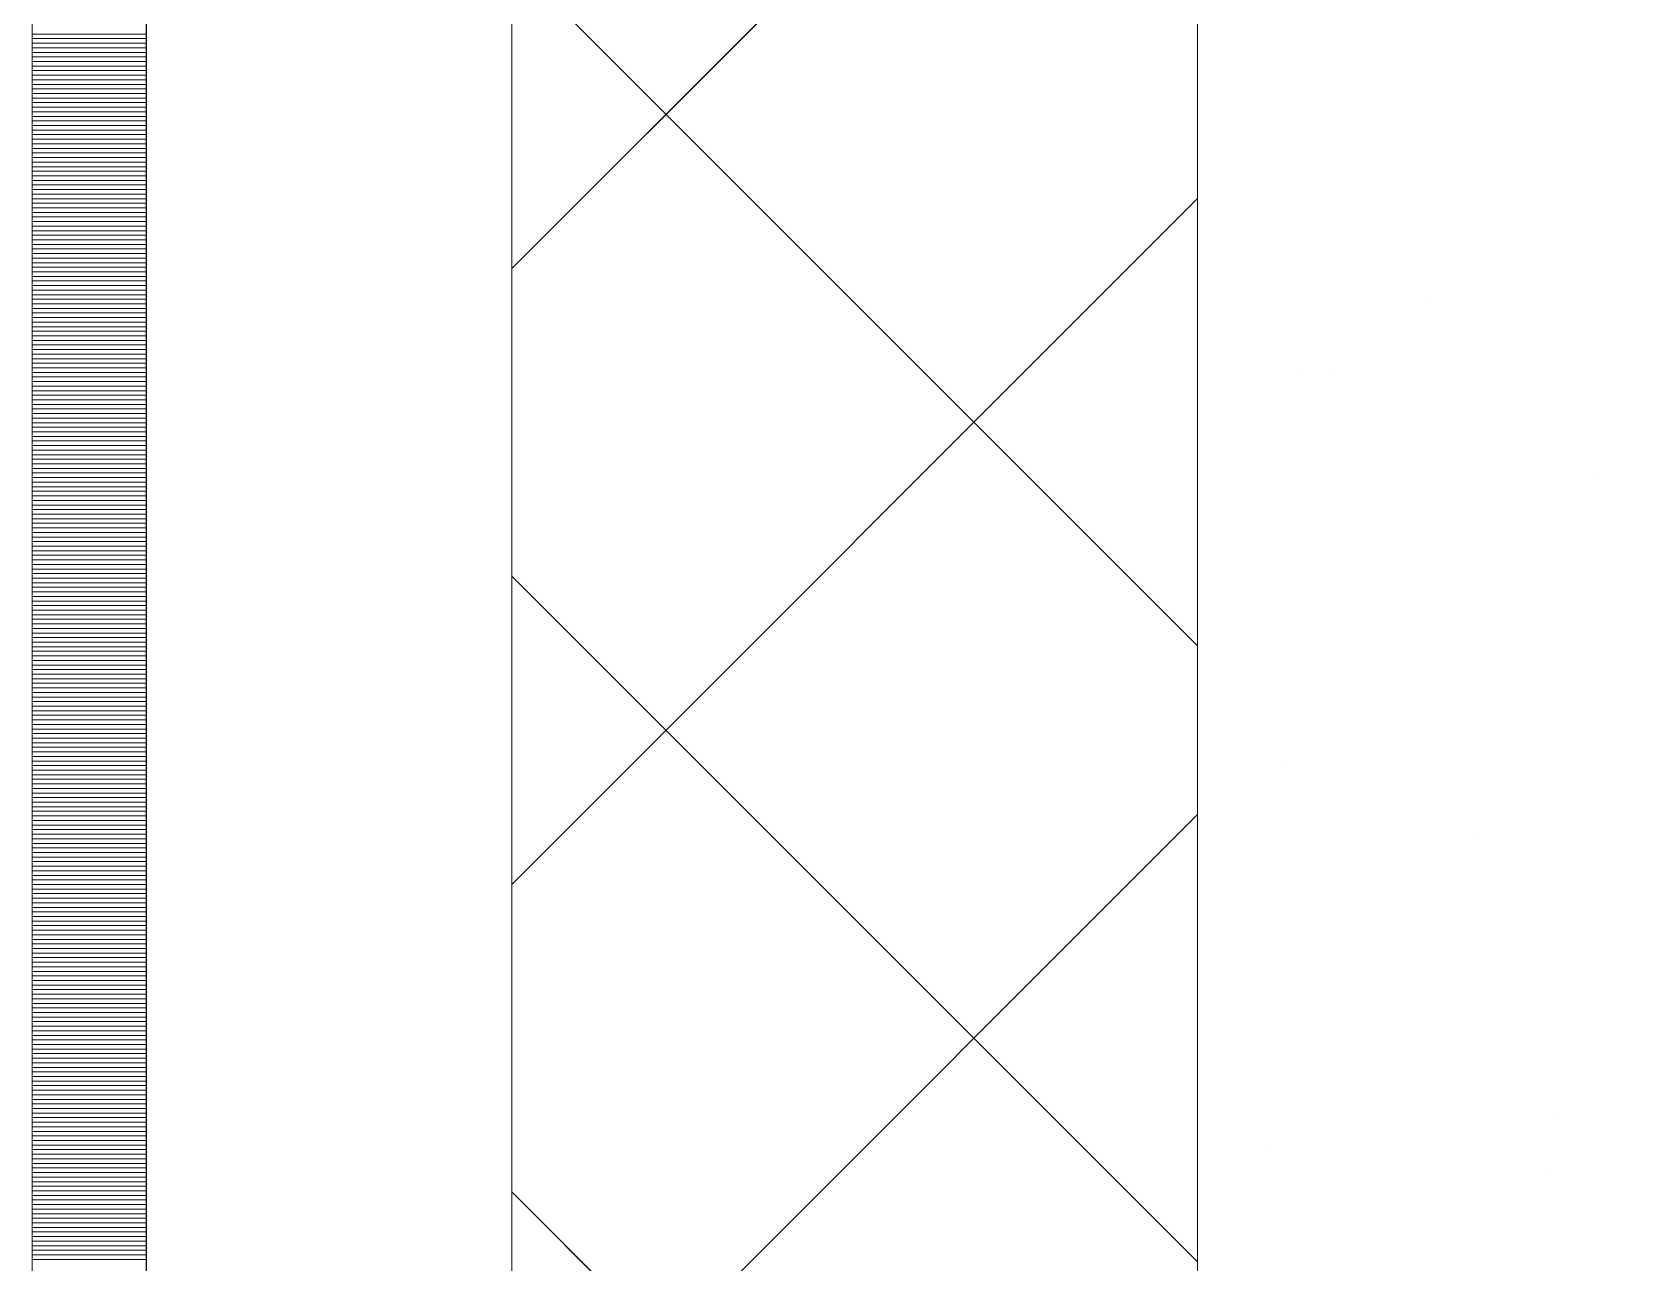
# Model space of a CAD drawing. Header units: millimetres. Extents: x 470010 to 1231400, y -134005 to 421770.
# Drawn here: x 672518.6 to 672869.5, y -12940.3 to -12671.1 of the extents above; entities that cross this region are included whole.
import ezdxf
from ezdxf.enums import TextEntityAlignment as Align

# ---------------------------------------------------------------- set-up
doc = ezdxf.new("R2010")
doc.units = ezdxf.units.MM
doc.linetypes.add('DASHED', pattern=[19.05, 12.7, -6.35])
doc.layers.get('Defpoints').update_dxf_attribs({"color": 140})
doc.layers.add('АР_Делит', color=120, linetype='Continuous', lineweight=0, plot=False)
for name, color, linetype, lineweight in [('АР_Стены ПЕНОблок', 52, 'Continuous', 20), ('АР_Тонкая', 254, 'Continuous', 5), ('АР_Утеплитель', 31, 'Continuous', 0), ('АР_Штриховка', 8, 'Continuous', 0)]:
    doc.layers.add(name, color=color, linetype=linetype, lineweight=lineweight)
doc.layers.add('РД_Оси_100', color=7, linetype='Continuous', lineweight=0, true_color=0x525252)
doc.styles.add('style1', font='ARIALN.TTF')

# ---------------------------------------------------------------- blocks, each defined once
blk = doc.blocks.new('СОШ_2200_АР_ОСИ_М100_28.05.24')
at = {"layer": 'АР_Делит', "color": 251, "linetype": 'DASHED', "true_color": 0x636466}
blk.add_lwpolyline([(-355, 13145), (-355, 100855), (37145, 100855), (37145, 129155), (72745, 129155), (72745, 135155), (114955, 135155), (114955, -355)], dxfattribs=at)
blk = doc.blocks.new('A$C9108343f')
at = {"layer": 'АР_Стены ПЕНОблок', "color": 18, "linetype": 'Continuous', "lineweight": 20, "true_color": 0x000000}
blk.add_line((7054.96, 97555), (7054.96, 21355), dxfattribs=at)
at = {"layer": 'АР_Тонкая', "color": 18, "linetype": 'Continuous', "lineweight": 5, "true_color": 0x000000}
for p, q in [((6799.96, 97555), (6799.96, 21355)), ((6824.96, 97555), (6824.96, 21355)), ((6824.96, 21355), (6824.96, 97555)), ((6904.96, 21355), (6904.96, 97555))]:
    blk.add_line(p, q, dxfattribs=at)
at = {"layer": 'АР_Утеплитель', "color": 18, "linetype": 'Continuous', "lineweight": 0, "true_color": 0x000000}
for p, q in [((6904.96, 97555), (6904.96, 21355)), ((7054.96, 21355), (7054.96, 97555))]:
    blk.add_line(p, q, dxfattribs=at)
at = {"layer": 'АР_Штриховка', "color": 18, "linetype": 'Continuous', "lineweight": 0, "true_color": 0x000000}
for p, q in [((6904.96, 87643.48), (7054.96, 87793.48)), ((7054.96, 87560.92), (6904.96, 87710.92)), ((6799.96, 87694.75), (6824.96, 87694.75)), ((6799.96, 87693.75), (6824.96, 87693.75)), ((6799.96, 87692.75), (6824.96, 87692.75)), ((6799.96, 87691.75), (6824.96, 87691.75)), ((6799.96, 87690.75), (6824.96, 87690.75)), ((6799.96, 87689.75), (6824.96, 87689.75)), ((6799.96, 87688.75), (6824.96, 87688.75)), ((6799.96, 87687.75), (6824.96, 87687.75)), ((6799.96, 87686.75), (6824.96, 87686.75)), ((6799.96, 87685.75), (6824.96, 87685.75)), ((6799.96, 87684.75), (6824.96, 87684.75)), ((6799.96, 87683.75), (6824.96, 87683.75)), ((6799.96, 87682.75), (6824.96, 87682.75)), ((6799.96, 87681.75), (6824.96, 87681.75)), ((6799.96, 87680.75), (6824.96, 87680.75)), ((6799.96, 87679.75), (6824.96, 87679.75)), ((6799.96, 87678.75), (6824.96, 87678.75)), ((6799.96, 87677.75), (6824.96, 87677.75)), ((6799.96, 87676.75), (6824.96, 87676.75)), ((6799.96, 87675.75), (6824.96, 87675.75)), ((6799.96, 87674.75), (6824.96, 87674.75)), ((6799.96, 87673.75), (6824.96, 87673.75)), ((6799.96, 87672.75), (6824.96, 87672.75)), ((6799.96, 87671.75), (6824.96, 87671.75)), ((6799.96, 87670.75), (6824.96, 87670.75)), ((6799.96, 87669.75), (6824.96, 87669.75)), ((6799.96, 87668.75), (6824.96, 87668.75)), ((6799.96, 87667.75), (6824.96, 87667.75)), ((6799.96, 87666.75), (6824.96, 87666.75)), ((6799.96, 87665.75), (6824.96, 87665.75)), ((6799.96, 87664.75), (6824.96, 87664.75)), ((6799.96, 87663.75), (6824.96, 87663.75)), ((6799.96, 87662.75), (6824.96, 87662.75)), ((6799.96, 87661.75), (6824.96, 87661.75)), ((6799.96, 87660.75), (6824.96, 87660.75)), ((6799.96, 87659.75), (6824.96, 87659.75)), ((6799.96, 87658.75), (6824.96, 87658.75)), ((6799.96, 87657.75), (6824.96, 87657.75)), ((6904.96, 87508.78), (7054.96, 87658.78)), ((6799.96, 87656.75), (6824.96, 87656.75)), ((6799.96, 87655.75), (6824.96, 87655.75)), ((6799.96, 87654.75), (6824.96, 87654.75)), ((6799.96, 87653.75), (6824.96, 87653.75)), ((6799.96, 87652.75), (6824.96, 87652.75)), ((6799.96, 87651.75), (6824.96, 87651.75)), ((6799.96, 87650.75), (6824.96, 87650.75)), ((6799.96, 87649.75), (6824.96, 87649.75)), ((6799.96, 87648.75), (6824.96, 87648.75)), ((6799.96, 87647.75), (6824.96, 87647.75)), ((6799.96, 87646.75), (6824.96, 87646.75)), ((6799.96, 87645.75), (6824.96, 87645.75)), ((6799.96, 87644.75), (6824.96, 87644.75)), ((6799.96, 87643.75), (6824.96, 87643.75)), ((6799.96, 87642.75), (6824.96, 87642.75)), ((6799.96, 87641.75), (6824.96, 87641.75)), ((6799.96, 87640.75), (6824.96, 87640.75)), ((6799.96, 87639.75), (6824.96, 87639.75)), ((6799.96, 87638.75), (6824.96, 87638.75)), ((6799.96, 87637.75), (6824.96, 87637.75)), ((6799.96, 87636.75), (6824.96, 87636.75)), ((7106.1, 87637.24), (7106.1, 87637.24)), ((6799.96, 87635.75), (6824.96, 87635.75)), ((6799.96, 87634.75), (6824.96, 87634.75)), ((6799.96, 87633.75), (6824.96, 87633.75)), ((6799.96, 87632.75), (6824.96, 87632.75)), ((6799.96, 87631.75), (6824.96, 87631.75)), ((6799.96, 87630.75), (6824.96, 87630.75)), ((6799.96, 87629.75), (6824.96, 87629.75)), ((6799.96, 87628.75), (6824.96, 87628.75)), ((6799.96, 87627.75), (6824.96, 87627.75)), ((6799.96, 87626.75), (6824.96, 87626.75)), ((6799.96, 87625.75), (6824.96, 87625.75)), ((6799.96, 87624.75), (6824.96, 87624.75)), ((6799.96, 87623.75), (6824.96, 87623.75)), ((6799.96, 87622.75), (6824.96, 87622.75)), ((6799.96, 87621.75), (6824.96, 87621.75)), ((6799.96, 87620.75), (6824.96, 87620.75)), ((6799.96, 87619.75), (6824.96, 87619.75)), ((6799.96, 87618.75), (6824.96, 87618.75)), ((7076.93, 87620.33), (7076.93, 87620.33)), ((7084.76, 87620.67), (7084.76, 87620.67)), ((6799.96, 87617.75), (6824.96, 87617.75)), ((6799.96, 87616.75), (6824.96, 87616.75)), ((6799.96, 87615.75), (6824.96, 87615.75)), ((6799.96, 87614.75), (6824.96, 87614.75)), ((6799.96, 87613.75), (6824.96, 87613.75)), ((6799.96, 87612.75), (6824.96, 87612.75)), ((6799.96, 87611.75), (6824.96, 87611.75)), ((6799.96, 87610.75), (6824.96, 87610.75)), ((6799.96, 87609.75), (6824.96, 87609.75)), ((6799.96, 87608.75), (6824.96, 87608.75)), ((6799.96, 87607.75), (6824.96, 87607.75)), ((6799.96, 87606.75), (6824.96, 87606.75)), ((6799.96, 87605.75), (6824.96, 87605.75)), ((6799.96, 87604.75), (6824.96, 87604.75)), ((6799.96, 87603.75), (6824.96, 87603.75)), ((6799.96, 87602.75), (6824.96, 87602.75)), ((6799.96, 87601.75), (6824.96, 87601.75)), ((6799.96, 87600.75), (6824.96, 87600.75)), ((6799.96, 87599.75), (6824.96, 87599.75)), ((6799.96, 87598.75), (6824.96, 87598.75)), ((6799.96, 87597.75), (6824.96, 87597.75)), ((7142.36, 87598.22), (7142.36, 87598.22)), ((6799.96, 87596.75), (6824.96, 87596.75)), ((6799.96, 87595.75), (6824.96, 87595.75)), ((6799.96, 87594.75), (6824.96, 87594.75)), ((6799.96, 87593.75), (6824.96, 87593.75)), ((6799.96, 87592.75), (6824.96, 87592.75)), ((6799.96, 87591.75), (6824.96, 87591.75)), ((6799.96, 87590.75), (6824.96, 87590.75)), ((6799.96, 87589.75), (6824.96, 87589.75)), ((6799.96, 87588.75), (6824.96, 87588.75)), ((6799.96, 87587.75), (6824.96, 87587.75)), ((6799.96, 87586.75), (6824.96, 87586.75)), ((6799.96, 87585.75), (6824.96, 87585.75)), ((6799.96, 87584.75), (6824.96, 87584.75)), ((6799.96, 87583.75), (6824.96, 87583.75)), ((6799.96, 87582.75), (6824.96, 87582.75)), ((6799.96, 87581.75), (6824.96, 87581.75)), ((6799.96, 87580.75), (6824.96, 87580.75)), ((6799.96, 87579.75), (6824.96, 87579.75)), ((6799.96, 87578.75), (6824.96, 87578.75)), ((6799.96, 87577.75), (6824.96, 87577.75)), ((6799.96, 87576.75), (6824.96, 87576.75)), ((7054.96, 87426.21), (6904.96, 87576.21)), ((6799.96, 87575.75), (6824.96, 87575.75)), ((6799.96, 87574.75), (6824.96, 87574.75)), ((6799.96, 87573.75), (6824.96, 87573.75)), ((6799.96, 87572.75), (6824.96, 87572.75)), ((6799.96, 87571.75), (6824.96, 87571.75)), ((6799.96, 87570.75), (6824.96, 87570.75)), ((6799.96, 87569.75), (6824.96, 87569.75)), ((6799.96, 87568.75), (6824.96, 87568.75)), ((6799.96, 87567.75), (6824.96, 87567.75)), ((6799.96, 87566.75), (6824.96, 87566.75)), ((6799.96, 87565.75), (6824.96, 87565.75)), ((6799.96, 87564.75), (6824.96, 87564.75)), ((6799.96, 87563.75), (6824.96, 87563.75)), ((6799.96, 87562.75), (6824.96, 87562.75)), ((6799.96, 87561.75), (6824.96, 87561.75)), ((6799.96, 87560.75), (6824.96, 87560.75)), ((6799.96, 87559.75), (6824.96, 87559.75)), ((6799.96, 87558.75), (6824.96, 87558.75)), ((6799.96, 87557.75), (6824.96, 87557.75)), ((6799.96, 87556.75), (6824.96, 87556.75)), ((6799.96, 87555.75), (6824.96, 87555.75)), ((6799.96, 87554.75), (6824.96, 87554.75)), ((6799.96, 87553.75), (6824.96, 87553.75)), ((6799.96, 87552.75), (6824.96, 87552.75)), ((6799.96, 87551.75), (6824.96, 87551.75)), ((6799.96, 87550.75), (6824.96, 87550.75)), ((6799.96, 87549.75), (6824.96, 87549.75)), ((6799.96, 87548.75), (6824.96, 87548.75)), ((6799.96, 87547.75), (6824.96, 87547.75)), ((6799.96, 87546.75), (6824.96, 87546.75)), ((6799.96, 87545.75), (6824.96, 87545.75)), ((6799.96, 87544.75), (6824.96, 87544.75)), ((6799.96, 87543.75), (6824.96, 87543.75)), ((6799.96, 87542.75), (6824.96, 87542.75)), ((6799.96, 87541.75), (6824.96, 87541.75)), ((6799.96, 87540.75), (6824.96, 87540.75)), ((6799.96, 87539.75), (6824.96, 87539.75)), ((6799.96, 87538.75), (6824.96, 87538.75)), ((6799.96, 87537.75), (6824.96, 87537.75)), ((6799.96, 87536.75), (6824.96, 87536.75)), ((6799.96, 87535.75), (6824.96, 87535.75)), ((6799.96, 87534.75), (6824.96, 87534.75)), ((7073.84, 87535.77), (7073.84, 87535.77)), ((6799.96, 87533.75), (6824.96, 87533.75)), ((6799.96, 87532.75), (6824.96, 87532.75)), ((6799.96, 87531.75), (6824.96, 87531.75)), ((6799.96, 87530.75), (6824.96, 87530.75)), ((6799.96, 87529.75), (6824.96, 87529.75)), ((6799.96, 87528.75), (6824.96, 87528.75)), ((6799.96, 87527.75), (6824.96, 87527.75)), ((6799.96, 87526.75), (6824.96, 87526.75)), ((6799.96, 87525.75), (6824.96, 87525.75)), ((6799.96, 87524.75), (6824.96, 87524.75)), ((6799.96, 87523.75), (6824.96, 87523.75)), ((6904.96, 87374.08), (7054.96, 87524.08)), ((6799.96, 87522.75), (6824.96, 87522.75)), ((6799.96, 87521.75), (6824.96, 87521.75)), ((6799.96, 87520.75), (6824.96, 87520.75)), ((6799.96, 87519.75), (6824.96, 87519.75)), ((6799.96, 87518.75), (6824.96, 87518.75)), ((6799.96, 87517.75), (6824.96, 87517.75)), ((6799.96, 87516.75), (6824.96, 87516.75)), ((7116.26, 87519.95), (7116.26, 87519.95)), ((6799.96, 87515.75), (6824.96, 87515.75)), ((6799.96, 87514.75), (6824.96, 87514.75)), ((6799.96, 87513.75), (6824.96, 87513.75)), ((6799.96, 87512.75), (6824.96, 87512.75)), ((6799.96, 87511.75), (6824.96, 87511.75)), ((6799.96, 87510.75), (6824.96, 87510.75)), ((6799.96, 87509.75), (6824.96, 87509.75)), ((6799.96, 87508.75), (6824.96, 87508.75)), ((6799.96, 87507.75), (6824.96, 87507.75)), ((6799.96, 87506.75), (6824.96, 87506.75)), ((6799.96, 87505.75), (6824.96, 87505.75)), ((6799.96, 87504.75), (6824.96, 87504.75)), ((6799.96, 87503.75), (6824.96, 87503.75)), ((6799.96, 87502.75), (6824.96, 87502.75)), ((6799.96, 87501.75), (6824.96, 87501.75)), ((6799.96, 87500.75), (6824.96, 87500.75)), ((6799.96, 87499.75), (6824.96, 87499.75)), ((6799.96, 87498.75), (6824.96, 87498.75)), ((6799.96, 87497.75), (6824.96, 87497.75)), ((6799.96, 87496.75), (6824.96, 87496.75)), ((6799.96, 87495.75), (6824.96, 87495.75)), ((6799.96, 87494.75), (6824.96, 87494.75)), ((6799.96, 87493.75), (6824.96, 87493.75)), ((6799.96, 87492.75), (6824.96, 87492.75)), ((6799.96, 87491.75), (6824.96, 87491.75)), ((6799.96, 87490.75), (6824.96, 87490.75)), ((6799.96, 87489.75), (6824.96, 87489.75)), ((6799.96, 87488.75), (6824.96, 87488.75)), ((6799.96, 87487.75), (6824.96, 87487.75)), ((6799.96, 87486.75), (6824.96, 87486.75)), ((6799.96, 87485.75), (6824.96, 87485.75)), ((6799.96, 87484.75), (6824.96, 87484.75)), ((6799.96, 87483.75), (6824.96, 87483.75)), ((6799.96, 87482.75), (6824.96, 87482.75)), ((6799.96, 87481.75), (6824.96, 87481.75)), ((6799.96, 87480.75), (6824.96, 87480.75)), ((6799.96, 87479.75), (6824.96, 87479.75)), ((6799.96, 87478.75), (6824.96, 87478.75)), ((6799.96, 87477.75), (6824.96, 87477.75)), ((6799.96, 87476.75), (6824.96, 87476.75)), ((6799.96, 87475.75), (6824.96, 87475.75)), ((6799.96, 87474.75), (6824.96, 87474.75)), ((6799.96, 87473.75), (6824.96, 87473.75)), ((6799.96, 87472.75), (6824.96, 87472.75)), ((6799.96, 87471.75), (6824.96, 87471.75)), ((6799.96, 87470.75), (6824.96, 87470.75)), ((6799.96, 87469.75), (6824.96, 87469.75)), ((6799.96, 87468.75), (6824.96, 87468.75)), ((6799.96, 87467.75), (6824.96, 87467.75)), ((6799.96, 87466.75), (6824.96, 87466.75)), ((6799.96, 87465.75), (6824.96, 87465.75)), ((6799.96, 87464.75), (6824.96, 87464.75)), ((6799.96, 87463.75), (6824.96, 87463.75)), ((6799.96, 87462.75), (6824.96, 87462.75)), ((6799.96, 87461.75), (6824.96, 87461.75)), ((6799.96, 87460.75), (6824.96, 87460.75)), ((6799.96, 87459.75), (6824.96, 87459.75)), ((6799.96, 87458.75), (6824.96, 87458.75)), ((6799.96, 87457.75), (6824.96, 87457.75)), ((7132.87, 87458), (7132.87, 87458)), ((6799.96, 87456.75), (6824.96, 87456.75)), ((6799.96, 87455.75), (6824.96, 87455.75)), ((6799.96, 87454.75), (6824.96, 87454.75)), ((6799.96, 87453.75), (6824.96, 87453.75)), ((6799.96, 87452.75), (6824.96, 87452.75)), ((6799.96, 87451.75), (6824.96, 87451.75)), ((6799.96, 87450.75), (6824.96, 87450.75)), ((7070.75, 87451.22), (7070.75, 87451.22)), ((6799.96, 87449.75), (6824.96, 87449.75)), ((6799.96, 87448.75), (6824.96, 87448.75)), ((6799.96, 87447.75), (6824.96, 87447.75)), ((6799.96, 87446.75), (6824.96, 87446.75)), ((7131.87, 87446.67), (7131.87, 87446.67)), ((6799.96, 87445.75), (6824.96, 87445.75)), ((6799.96, 87444.75), (6824.96, 87444.75)), ((6799.96, 87443.75), (6824.96, 87443.75)), ((6799.96, 87442.75), (6824.96, 87442.75)), ((6799.96, 87441.75), (6824.96, 87441.75)), ((6799.96, 87440.75), (6824.96, 87440.75)), ((6799.96, 87439.75), (6824.96, 87439.75)), ((7054.96, 87291.51), (6904.96, 87441.51)), ((6799.96, 87438.75), (6824.96, 87438.75)), ((6799.96, 87437.75), (6824.96, 87437.75)), ((6799.96, 87436.75), (6824.96, 87436.75)), ((6799.96, 87435.75), (6824.96, 87435.75)), ((6799.96, 87434.75), (6824.96, 87434.75)), ((6799.96, 87433.75), (6824.96, 87433.75)), ((6799.96, 87432.75), (6824.96, 87432.75)), ((6799.96, 87431.75), (6824.96, 87431.75)), ((6799.96, 87430.75), (6824.96, 87430.75)), ((6799.96, 87429.75), (6824.96, 87429.75)), ((6799.96, 87428.75), (6824.96, 87428.75)), ((6799.96, 87427.75), (6824.96, 87427.75)), ((6799.96, 87426.75), (6824.96, 87426.75))]:
    blk.add_line(p, q, dxfattribs=at)
at = {"layer": 'РД_Оси_100'}
blk.add_blockref('СОШ_2200_АР_ОСИ_М100_28.05.24', (7154.96, 6755), dxfattribs=at)
at = {"layer": 'Defpoints', "color": 18, "true_color": 0x000000, "style": 'style1'}
for p in [(143949.34, 316089.12), (143974.98, 281639.5), (143890.4, 273244.71), (143839.99, 264276.81), (143967.75, 254892.38), (12251.96, 104178.14), (12382.58, 96023.14)]:
    blk.add_attdef('АР-ПОМЕЩЕНИЕ:НАИМЕНОВАНИЕ', text='', height=100, dxfattribs=at).set_placement(p, align=Align.MIDDLE)
at = {"layer": 'Defpoints', "color": 18, "true_color": 0x000000, "style": 'style1', "flags": 8}
for p in [(143951.3, 279099.09), (143848.34, 269251.11), (143875.33, 260094.25), (144049.74, 250824.7), (163419.28, 238153.36), (155897.46, 237965.97), (183037.2, 237965.97), (143342.94, 237876.19)]:
    blk.add_attdef('АР-ПОМЕЩЕНИЕ:НАИМЕНОВАНИЕ', text='', height=100, dxfattribs=at).set_placement(p, align=Align.MIDDLE)

msp = doc.modelspace()

# ---------------------------------------------------------------- linework, layer by layer
at = {"layer": 'АР_Стены ПЕНОблок', "color": 18, "linetype": 'Continuous', "lineweight": 20, "true_color": 0x000000}
msp.add_line((672773.57, -2811.242), (672773.57, -79011.242), dxfattribs=at)
at = {"layer": 'АР_Тонкая', "color": 18, "linetype": 'Continuous', "lineweight": 5, "true_color": 0x000000}
for p, q in [((672518.57, -2811.242), (672518.57, -79011.242)), ((672543.57, -2811.242), (672543.57, -79011.242)), ((672543.57, -79011.242), (672543.57, -2811.242)), ((672623.57, -79011.242), (672623.57, -2811.242))]:
    msp.add_line(p, q, dxfattribs=at)
at = {"layer": 'АР_Утеплитель', "color": 18, "linetype": 'Continuous', "lineweight": 0, "true_color": 0x000000}
for p, q in [((672623.57, -2811.242), (672623.57, -79011.242)), ((672773.57, -79011.242), (672773.57, -2811.242))]:
    msp.add_line(p, q, dxfattribs=at)
at = {"layer": 'АР_Штриховка', "color": 18, "linetype": 'Continuous', "lineweight": 0, "true_color": 0x000000}
for p, q in [((672623.57, -12722.759), (672773.57, -12572.759)), ((672773.57, -12805.326), (672623.57, -12655.326)), ((672518.57, -12671.492), (672543.57, -12671.492)), ((672518.57, -12672.492), (672543.57, -12672.492)), ((672518.57, -12673.492), (672543.57, -12673.492)), ((672518.57, -12674.492), (672543.57, -12674.492)), ((672518.57, -12675.492), (672543.57, -12675.492)), ((672518.57, -12676.492), (672543.57, -12676.492)), ((672518.57, -12677.492), (672543.57, -12677.492)), ((672518.57, -12678.492), (672543.57, -12678.492)), ((672518.57, -12679.492), (672543.57, -12679.492)), ((672518.57, -12680.492), (672543.57, -12680.492)), ((672518.57, -12681.492), (672543.57, -12681.492)), ((672518.57, -12682.492), (672543.57, -12682.492)), ((672518.57, -12683.492), (672543.57, -12683.492)), ((672518.57, -12684.492), (672543.57, -12684.492)), ((672518.57, -12685.492), (672543.57, -12685.492)), ((672518.57, -12686.492), (672543.57, -12686.492)), ((672518.57, -12687.492), (672543.57, -12687.492)), ((672518.57, -12688.492), (672543.57, -12688.492)), ((672518.57, -12689.492), (672543.57, -12689.492)), ((672518.57, -12690.492), (672543.57, -12690.492)), ((672518.57, -12691.492), (672543.57, -12691.492)), ((672518.57, -12692.492), (672543.57, -12692.492)), ((672518.57, -12693.492), (672543.57, -12693.492)), ((672518.57, -12694.492), (672543.57, -12694.492)), ((672518.57, -12695.492), (672543.57, -12695.492)), ((672518.57, -12696.492), (672543.57, -12696.492)), ((672518.57, -12697.492), (672543.57, -12697.492)), ((672518.57, -12698.492), (672543.57, -12698.492)), ((672518.57, -12699.492), (672543.57, -12699.492)), ((672518.57, -12700.492), (672543.57, -12700.492)), ((672518.57, -12701.492), (672543.57, -12701.492)), ((672518.57, -12702.492), (672543.57, -12702.492)), ((672518.57, -12703.492), (672543.57, -12703.492)), ((672518.57, -12704.492), (672543.57, -12704.492)), ((672518.57, -12705.492), (672543.57, -12705.492)), ((672518.57, -12706.492), (672543.57, -12706.492)), ((672518.57, -12707.492), (672543.57, -12707.492)), ((672518.57, -12708.492), (672543.57, -12708.492)), ((672518.57, -12709.492), (672543.57, -12709.492)), ((672518.57, -12710.492), (672543.57, -12710.492)), ((672623.57, -12857.463), (672773.57, -12707.463)), ((672518.57, -12711.492), (672543.57, -12711.492)), ((672518.57, -12712.492), (672543.57, -12712.492)), ((672518.57, -12713.492), (672543.57, -12713.492)), ((672518.57, -12714.492), (672543.57, -12714.492)), ((672518.57, -12715.492), (672543.57, -12715.492)), ((672518.57, -12716.492), (672543.57, -12716.492)), ((672518.57, -12717.492), (672543.57, -12717.492)), ((672518.57, -12718.492), (672543.57, -12718.492)), ((672518.57, -12719.492), (672543.57, -12719.492)), ((672518.57, -12720.492), (672543.57, -12720.492)), ((672518.57, -12721.492), (672543.57, -12721.492)), ((672518.57, -12722.492), (672543.57, -12722.492)), ((672518.57, -12723.492), (672543.57, -12723.492)), ((672518.57, -12724.492), (672543.57, -12724.492)), ((672518.57, -12725.492), (672543.57, -12725.492)), ((672518.57, -12726.492), (672543.57, -12726.492)), ((672518.57, -12727.492), (672543.57, -12727.492)), ((672518.57, -12728.492), (672543.57, -12728.492)), ((672518.57, -12729.492), (672543.57, -12729.492)), ((672518.57, -12730.492), (672543.57, -12730.492)), ((672518.57, -12731.492), (672543.57, -12731.492)), ((672518.57, -12732.492), (672543.57, -12732.492)), ((672518.57, -12733.492), (672543.57, -12733.492)), ((672518.57, -12734.492), (672543.57, -12734.492)), ((672518.57, -12735.492), (672543.57, -12735.492)), ((672518.57, -12736.492), (672543.57, -12736.492)), ((672518.57, -12737.492), (672543.57, -12737.492)), ((672518.57, -12738.492), (672543.57, -12738.492)), ((672518.57, -12739.492), (672543.57, -12739.492)), ((672518.57, -12740.492), (672543.57, -12740.492)), ((672518.57, -12741.492), (672543.57, -12741.492)), ((672518.57, -12742.492), (672543.57, -12742.492)), ((672518.57, -12743.492), (672543.57, -12743.492)), ((672518.57, -12744.492), (672543.57, -12744.492)), ((672518.57, -12745.492), (672543.57, -12745.492)), ((672518.57, -12746.492), (672543.57, -12746.492)), ((672518.57, -12747.492), (672543.57, -12747.492)), ((672518.57, -12748.492), (672543.57, -12748.492)), ((672518.57, -12749.492), (672543.57, -12749.492)), ((672518.57, -12750.492), (672543.57, -12750.492)), ((672518.57, -12751.492), (672543.57, -12751.492)), ((672518.57, -12752.492), (672543.57, -12752.492)), ((672518.57, -12753.492), (672543.57, -12753.492)), ((672518.57, -12754.492), (672543.57, -12754.492)), ((672518.57, -12755.492), (672543.57, -12755.492)), ((672518.57, -12756.492), (672543.57, -12756.492)), ((672518.57, -12757.492), (672543.57, -12757.492)), ((672518.57, -12758.492), (672543.57, -12758.492)), ((672518.57, -12759.492), (672543.57, -12759.492)), ((672518.57, -12760.492), (672543.57, -12760.492)), ((672518.57, -12761.492), (672543.57, -12761.492)), ((672518.57, -12762.492), (672543.57, -12762.492)), ((672518.57, -12763.492), (672543.57, -12763.492)), ((672518.57, -12764.492), (672543.57, -12764.492)), ((672518.57, -12765.492), (672543.57, -12765.492)), ((672518.57, -12766.492), (672543.57, -12766.492)), ((672518.57, -12767.492), (672543.57, -12767.492)), ((672518.57, -12768.492), (672543.57, -12768.492)), ((672518.57, -12769.492), (672543.57, -12769.492)), ((672518.57, -12770.492), (672543.57, -12770.492)), ((672518.57, -12771.492), (672543.57, -12771.492)), ((672518.57, -12772.492), (672543.57, -12772.492)), ((672518.57, -12773.492), (672543.57, -12773.492)), ((672518.57, -12774.492), (672543.57, -12774.492)), ((672518.57, -12775.492), (672543.57, -12775.492)), ((672518.57, -12776.492), (672543.57, -12776.492)), ((672518.57, -12777.492), (672543.57, -12777.492)), ((672518.57, -12778.492), (672543.57, -12778.492)), ((672518.57, -12779.492), (672543.57, -12779.492)), ((672518.57, -12780.492), (672543.57, -12780.492)), ((672518.57, -12781.492), (672543.57, -12781.492)), ((672518.57, -12782.492), (672543.57, -12782.492)), ((672518.57, -12783.492), (672543.57, -12783.492)), ((672518.57, -12784.492), (672543.57, -12784.492)), ((672518.57, -12785.492), (672543.57, -12785.492)), ((672518.57, -12786.492), (672543.57, -12786.492)), ((672518.57, -12787.492), (672543.57, -12787.492)), ((672518.57, -12788.492), (672543.57, -12788.492)), ((672518.57, -12789.492), (672543.57, -12789.492)), ((672518.57, -12790.492), (672543.57, -12790.492)), ((672518.57, -12791.492), (672543.57, -12791.492)), ((672773.57, -12940.03), (672623.57, -12790.03)), ((672518.57, -12792.492), (672543.57, -12792.492)), ((672518.57, -12793.492), (672543.57, -12793.492)), ((672518.57, -12794.492), (672543.57, -12794.492)), ((672518.57, -12795.492), (672543.57, -12795.492)), ((672518.57, -12796.492), (672543.57, -12796.492)), ((672518.57, -12797.492), (672543.57, -12797.492)), ((672518.57, -12798.492), (672543.57, -12798.492)), ((672518.57, -12799.492), (672543.57, -12799.492)), ((672518.57, -12800.492), (672543.57, -12800.492)), ((672518.57, -12801.492), (672543.57, -12801.492)), ((672518.57, -12802.492), (672543.57, -12802.492)), ((672518.57, -12803.492), (672543.57, -12803.492)), ((672518.57, -12804.492), (672543.57, -12804.492)), ((672518.57, -12805.492), (672543.57, -12805.492)), ((672518.57, -12806.492), (672543.57, -12806.492)), ((672518.57, -12807.492), (672543.57, -12807.492)), ((672518.57, -12808.492), (672543.57, -12808.492)), ((672518.57, -12809.492), (672543.57, -12809.492)), ((672518.57, -12810.492), (672543.57, -12810.492)), ((672518.57, -12811.492), (672543.57, -12811.492)), ((672518.57, -12812.492), (672543.57, -12812.492)), ((672518.57, -12813.492), (672543.57, -12813.492)), ((672518.57, -12814.492), (672543.57, -12814.492)), ((672518.57, -12815.492), (672543.57, -12815.492)), ((672518.57, -12816.492), (672543.57, -12816.492)), ((672518.57, -12817.492), (672543.57, -12817.492)), ((672518.57, -12818.492), (672543.57, -12818.492)), ((672518.57, -12819.492), (672543.57, -12819.492)), ((672518.57, -12820.492), (672543.57, -12820.492)), ((672518.57, -12821.492), (672543.57, -12821.492)), ((672518.57, -12822.492), (672543.57, -12822.492)), ((672518.57, -12823.492), (672543.57, -12823.492)), ((672518.57, -12824.492), (672543.57, -12824.492)), ((672518.57, -12825.492), (672543.57, -12825.492)), ((672518.57, -12826.492), (672543.57, -12826.492)), ((672518.57, -12827.492), (672543.57, -12827.492)), ((672518.57, -12828.492), (672543.57, -12828.492)), ((672518.57, -12829.492), (672543.57, -12829.492)), ((672518.57, -12830.492), (672543.57, -12830.492)), ((672518.57, -12831.492), (672543.57, -12831.492)), ((672518.57, -12832.492), (672543.57, -12832.492)), ((672518.57, -12833.492), (672543.57, -12833.492)), ((672518.57, -12834.492), (672543.57, -12834.492)), ((672518.57, -12835.492), (672543.57, -12835.492)), ((672518.57, -12836.492), (672543.57, -12836.492)), ((672518.57, -12837.492), (672543.57, -12837.492)), ((672518.57, -12838.492), (672543.57, -12838.492)), ((672518.57, -12839.492), (672543.57, -12839.492)), ((672518.57, -12840.492), (672543.57, -12840.492)), ((672518.57, -12841.492), (672543.57, -12841.492)), ((672518.57, -12842.492), (672543.57, -12842.492)), ((672518.57, -12843.492), (672543.57, -12843.492)), ((672623.57, -12992.167), (672773.57, -12842.167)), ((672518.57, -12844.492), (672543.57, -12844.492)), ((672518.57, -12845.492), (672543.57, -12845.492)), ((672518.57, -12846.492), (672543.57, -12846.492)), ((672518.57, -12847.492), (672543.57, -12847.492)), ((672518.57, -12848.492), (672543.57, -12848.492)), ((672518.57, -12849.492), (672543.57, -12849.492)), ((672518.57, -12850.492), (672543.57, -12850.492)), ((672518.57, -12851.492), (672543.57, -12851.492)), ((672518.57, -12852.492), (672543.57, -12852.492)), ((672518.57, -12853.492), (672543.57, -12853.492)), ((672518.57, -12854.492), (672543.57, -12854.492)), ((672518.57, -12855.492), (672543.57, -12855.492)), ((672518.57, -12856.492), (672543.57, -12856.492)), ((672518.57, -12857.492), (672543.57, -12857.492)), ((672518.57, -12858.492), (672543.57, -12858.492)), ((672518.57, -12859.492), (672543.57, -12859.492)), ((672518.57, -12860.492), (672543.57, -12860.492)), ((672518.57, -12861.492), (672543.57, -12861.492)), ((672518.57, -12862.492), (672543.57, -12862.492)), ((672518.57, -12863.492), (672543.57, -12863.492)), ((672518.57, -12864.492), (672543.57, -12864.492)), ((672518.57, -12865.492), (672543.57, -12865.492)), ((672518.57, -12866.492), (672543.57, -12866.492)), ((672518.57, -12867.492), (672543.57, -12867.492)), ((672518.57, -12868.492), (672543.57, -12868.492)), ((672518.57, -12869.492), (672543.57, -12869.492)), ((672518.57, -12870.492), (672543.57, -12870.492)), ((672518.57, -12871.492), (672543.57, -12871.492)), ((672518.57, -12872.492), (672543.57, -12872.492)), ((672518.57, -12873.492), (672543.57, -12873.492)), ((672518.57, -12874.492), (672543.57, -12874.492)), ((672518.57, -12875.492), (672543.57, -12875.492)), ((672518.57, -12876.492), (672543.57, -12876.492)), ((672518.57, -12877.492), (672543.57, -12877.492)), ((672518.57, -12878.492), (672543.57, -12878.492)), ((672518.57, -12879.492), (672543.57, -12879.492)), ((672518.57, -12880.492), (672543.57, -12880.492)), ((672518.57, -12881.492), (672543.57, -12881.492)), ((672518.57, -12882.492), (672543.57, -12882.492)), ((672518.57, -12883.492), (672543.57, -12883.492)), ((672518.57, -12884.492), (672543.57, -12884.492)), ((672518.57, -12885.492), (672543.57, -12885.492)), ((672518.57, -12886.492), (672543.57, -12886.492)), ((672518.57, -12887.492), (672543.57, -12887.492)), ((672518.57, -12888.492), (672543.57, -12888.492)), ((672518.57, -12889.492), (672543.57, -12889.492)), ((672518.57, -12890.492), (672543.57, -12890.492)), ((672518.57, -12891.492), (672543.57, -12891.492)), ((672518.57, -12892.492), (672543.57, -12892.492)), ((672518.57, -12893.492), (672543.57, -12893.492)), ((672518.57, -12894.492), (672543.57, -12894.492)), ((672518.57, -12895.492), (672543.57, -12895.492)), ((672518.57, -12896.492), (672543.57, -12896.492)), ((672518.57, -12897.492), (672543.57, -12897.492)), ((672518.57, -12898.492), (672543.57, -12898.492)), ((672518.57, -12899.492), (672543.57, -12899.492)), ((672518.57, -12900.492), (672543.57, -12900.492)), ((672518.57, -12901.492), (672543.57, -12901.492)), ((672518.57, -12902.492), (672543.57, -12902.492)), ((672518.57, -12903.492), (672543.57, -12903.492)), ((672518.57, -12904.492), (672543.57, -12904.492)), ((672518.57, -12905.492), (672543.57, -12905.492)), ((672518.57, -12906.492), (672543.57, -12906.492)), ((672518.57, -12907.492), (672543.57, -12907.492)), ((672518.57, -12908.492), (672543.57, -12908.492)), ((672518.57, -12909.492), (672543.57, -12909.492)), ((672518.57, -12910.492), (672543.57, -12910.492)), ((672518.57, -12911.492), (672543.57, -12911.492)), ((672518.57, -12912.492), (672543.57, -12912.492)), ((672518.57, -12913.492), (672543.57, -12913.492)), ((672518.57, -12914.492), (672543.57, -12914.492)), ((672518.57, -12915.492), (672543.57, -12915.492)), ((672518.57, -12916.492), (672543.57, -12916.492)), ((672518.57, -12917.492), (672543.57, -12917.492)), ((672518.57, -12918.492), (672543.57, -12918.492)), ((672518.57, -12919.492), (672543.57, -12919.492)), ((672518.57, -12920.492), (672543.57, -12920.492)), ((672518.57, -12921.492), (672543.57, -12921.492)), ((672518.57, -12922.492), (672543.57, -12922.492)), ((672518.57, -12923.492), (672543.57, -12923.492)), ((672518.57, -12924.492), (672543.57, -12924.492)), ((672773.57, -13074.734), (672623.57, -12924.734)), ((672518.57, -12925.492), (672543.57, -12925.492)), ((672518.57, -12926.492), (672543.57, -12926.492)), ((672518.57, -12927.492), (672543.57, -12927.492)), ((672518.57, -12928.492), (672543.57, -12928.492)), ((672518.57, -12929.492), (672543.57, -12929.492)), ((672518.57, -12930.492), (672543.57, -12930.492)), ((672518.57, -12931.492), (672543.57, -12931.492)), ((672518.57, -12932.492), (672543.57, -12932.492)), ((672518.57, -12933.492), (672543.57, -12933.492)), ((672518.57, -12934.492), (672543.57, -12934.492)), ((672518.57, -12935.492), (672543.57, -12935.492)), ((672518.57, -12936.492), (672543.57, -12936.492)), ((672518.57, -12937.492), (672543.57, -12937.492)), ((672518.57, -12938.492), (672543.57, -12938.492)), ((672518.57, -12939.492), (672543.57, -12939.492))]:
    msp.add_line(p, q, dxfattribs=at)

# ---------------------------------------------------------------- block references
msp.add_blockref('A$C9108343f', (665718.612, -100366.242))
at = {"layer": 'РД_Оси_100'}
msp.add_blockref('СОШ_2200_АР_ОСИ_М100_28.05.24', (672873.57, -93611.242), dxfattribs=at)

doc.saveas('drawing.dxf')
